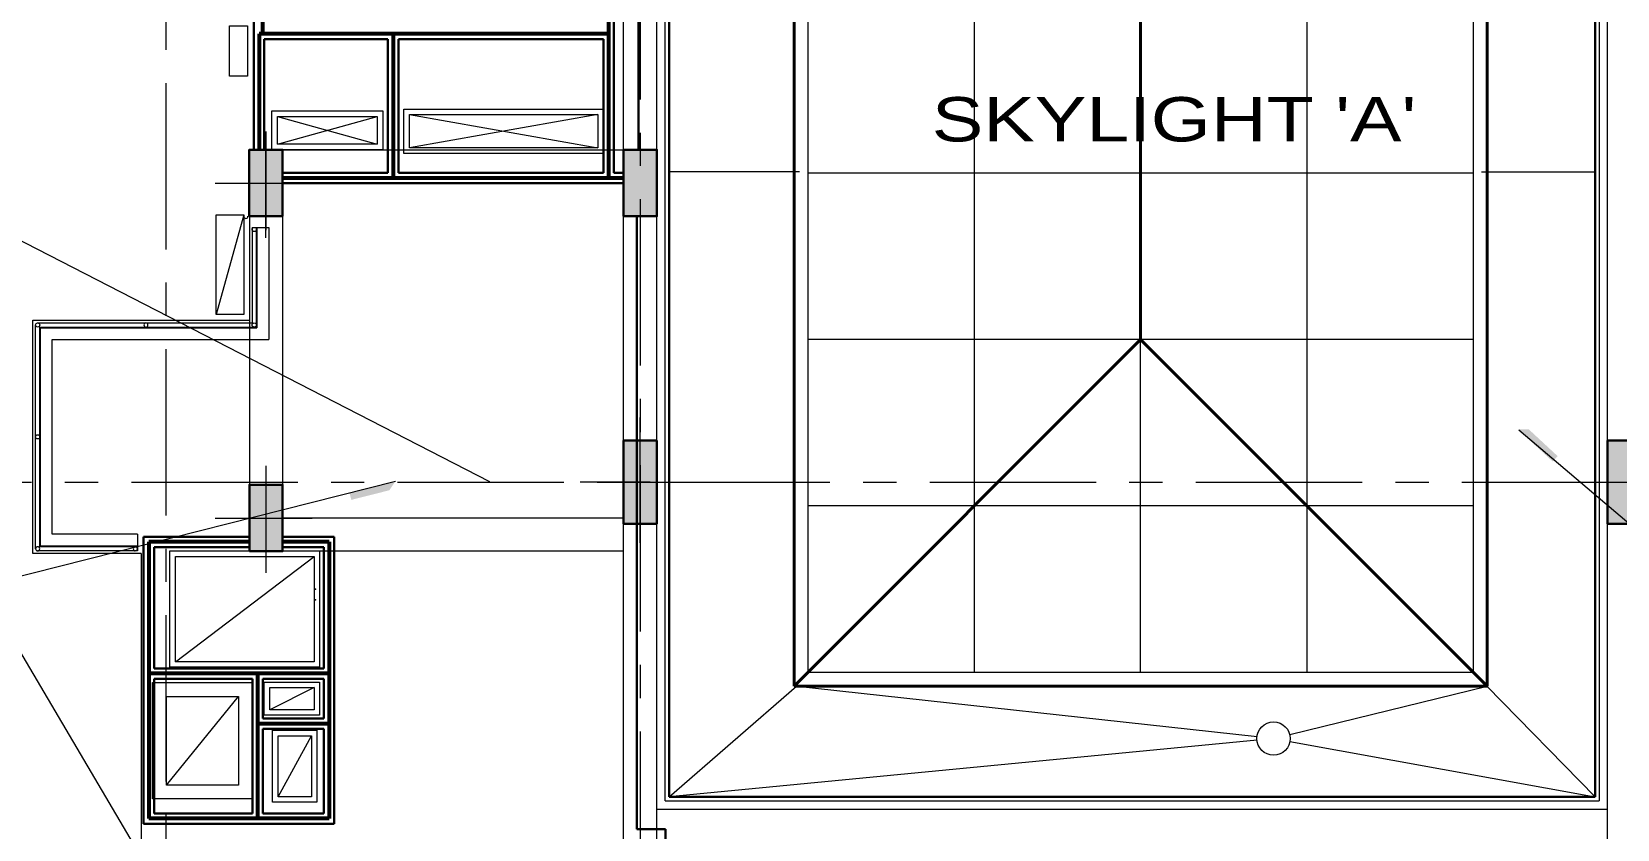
# Model space of a CAD drawing. Header units: inches. Extents: x -35176 to 0, y -3216 to 2257.
# Drawn here: x -16232 to -15660, y 542 to 830 of the extents above; entities that cross this region are included whole.
import ezdxf
from ezdxf import colors
from ezdxf.entities.mleader import LeaderData, LeaderLine
from ezdxf.enums import TextEntityAlignment as Align
from ezdxf.math import Vec2, Vec3

# ---------------------------------------------------------------- set-up
doc = ezdxf.new("R2010")
doc.units = ezdxf.units.IN
doc.header["$LTSCALE"] = 48
doc.header["$MEASUREMENT"] = 0
doc.linetypes.add('A114$0$CENTER', pattern=[2, 1.25, -0.25, 0.25, -0.25])
for name, color, linetype in [('A114$0$A-ANNO-PATT-13-14', 8, 'Continuous'), ('A114$0$A-ANNO-TEXT', 8, 'Continuous'), ('A114$0$A-COLS-COLS13-14', 8, 'Continuous'), ('A114$0$A-FLOR-HRAL', 8, 'Continuous'), ('A114$0$A-FLOR-LEVL', 8, 'Continuous'), ('A114$0$A-FLOR-OPN-TO-BELOW', 8, 'Continuous'), ('A114$0$A-FLOR-SLAB', 8, 'Continuous'), ('A114$0$A-GRID-COLS', 8, 'Continuous'), ('A114$0$A-GRID-GRDP0-15', 8, 'Continuous'), ('A114$0$A-HVAC-RDFF', 8, 'Continuous'), ('A114$0$A-ROOF-CRTS', 8, 'Continuous'), ('A114$0$A-ROOF-RFDR', 8, 'Continuous'), ('A114$0$A-ROOF-SKYL', 8, 'Continuous'), ('A114$0$A-WALL-FIRE', 8, 'Continuous'), ('A114$0$A-WALL-FULL-INTR', 8, 'Continuous'), ('A114$0$M-HVAC', 8, 'Continuous'), ('A114$0$S-BEAM', 8, 'Continuous'), ('A114$0$S-BEAM-BELOW', 8, 'Continuous'), ('E-Anno-Keyn', 72, 'Continuous'), ('E-Anno-Note', 6, 'Continuous'), ('M-HVAC-text', 6, 'Continuous'), ('XREF', 7, 'Continuous')]:
    doc.layers.add(name, color=color, linetype=linetype)
doc.styles.add('A114$0$style-Arial', font='arial.ttf')
doc.styles.add('M08', font='arial.ttf', dxfattribs={"height": 7.68})
doc.styles.add('MAMEP ANNO', font='arial.ttf', dxfattribs={"height": 0.101562})
doc.styles.get("Standard").update_dxf_attribs({"font": 'simplex.shx'})

# ---------------------------------------------------------------- blocks, each defined once
blk = doc.blocks.new('A114')
at = {"layer": 'A114$0$A-ANNO-PATT-13-14', "lineweight": 30}
for points in [[(-23362.0336, 787.0919), (-23350.0336, 787.0919), (-23362.0336, 763.0919), (-23350.0336, 763.0919)], [(-23227.0133, 787.0918), (-23215.0133, 787.0918), (-23227.0133, 763.0918), (-23215.0133, 763.0918)], [(-22872.0236, 682.1574), (-22860.0236, 682.1574), (-22872.0236, 652.1574), (-22860.0236, 652.1574)], [(-23362.0115, 666.2169, 0), (-23350.0115, 666.2169, 0), (-23362.0115, 642.2169, 0), (-23350.0115, 642.2169, 0)]]:
    blk.add_solid(points, dxfattribs=at)
at = {"layer": 'A114$0$A-ANNO-PATT-13-14', "lineweight": 30, "extrusion": (0, 0, -1)}
blk.add_solid([(23227.0133, 682.1544), (23215.0134, 682.1544), (23227.0133, 652.1544), (23215.0134, 652.1544)], dxfattribs=at)
at = {"layer": 'A114$0$A-ANNO-TEXT', "lineweight": 0, "flags": 128}
for points in [[(-23878.1416, 899.2517), (-23726.2895, 899.2517), (-23275.3789, 667.4569)], [(-22815.1126, 631.9644), (-22840.3959, 631.9644), (-22904.0024, 685.9367)], [(-23635.1846, 601.1306), (-23571.7678, 601.1306), (-23309.3196, 667.5117)]]:
    blk.add_lwpolyline(points, dxfattribs=at)
at = {"layer": 'A114$0$A-ANNO-TEXT', "lineweight": 0, "extrusion": (0, 0, -1)}
for points in [[(22904.3546, 686.2355), (22891.8241, 674.6058), (22900.405, 686.1689), (22890.0333, 676.5429)], [(22904.3546, 686.2355), (22891.8241, 674.6058), (22900.405, 686.1689), (22890.0333, 676.5429)], [(23309.3196, 667.5117), (23325.8935, 663.3197), (23311.5232, 664.2333), (23325.2416, 660.7635)], [(23309.3196, 667.5117), (23325.8935, 663.3197), (23311.5232, 664.2333), (23325.2416, 660.7635)]]:
    blk.add_solid(points, dxfattribs=at)
at = {"layer": 'A114$0$A-COLS-COLS13-14', "lineweight": 13}
for p, q in [((-23356.0336, 793.7246), (-23356.0336, 758.0516)), ((-23367.4794, 775.0919), (-23344.5225, 775.0919))]:
    blk.add_line(p, q, dxfattribs=at)
at = {"layer": 'A114$0$A-COLS-COLS13-14', "lineweight": 0}
for p, q in [((-23356.0336, 755.3441), (-23356.0336, 790.3407)), ((-23374.3782, 775.0919), (-23339.3816, 775.0919)), ((-23221.0134, 645.2703), (-23221.0134, 690.5225)), ((-23356.0115, 634.4691, 0), (-23356.0115, 673.0572, 0)), ((-23233.6783, 667.1544), (-23206.1469, 667.1544)), ((-22888.1237, 667.1544), (-22841.3992, 667.1544)), ((-23374.3561, 654.2169, 0), (-23339.3595, 654.2169, 0))]:
    blk.add_line(p, q, dxfattribs=at)
at = {"layer": 'A114$0$A-COLS-COLS13-14', "lineweight": 30}
for points in [[(-23350.0336, 763.0919), (-23362.0336, 763.0919), (-23362.0336, 787.0919), (-23350.0336, 787.0919)], [(-23227.0133, 763.0918, 0), (-23227.0133, 787.0918, 0), (-23215.0133, 787.0918, 0), (-23215.0133, 763.0918, 0)], [(-23215.0134, 682.1544), (-23227.0133, 682.1544), (-23227.0133, 652.1544), (-23215.0134, 652.1544)], [(-22872.0236, 682.1574), (-22860.0236, 682.1574), (-22860.0236, 652.1574), (-22872.0236, 652.1574)], [(-23362.0115, 642.2169), (-23362.0115, 666.2169), (-23350.0115, 666.2169), (-23350.0115, 642.2169)]]:
    blk.add_3dface(points, dxfattribs=at)
at = {"layer": 'A114$0$A-FLOR-HRAL', "lineweight": 0}
for p, q in [((-23361.014, 759.0919), (-23355.014, 759.0919)), ((-23361.014, 759.0919), (-23361.014, 758.3419)), ((-23359.514, 759.0919), (-23359.514, 758.3419)), ((-23359.264, 759.0919), (-23359.264, 722.8655)), ((-23355.014, 759.0919), (-23355.014, 718.6155)), ((-23437.4064, 722.8656), (-23359.264, 722.8655)), ((-23437.4064, 644.1155), (-23437.4064, 722.8656)), ((-23360.2655, 723.1155), (-23359.514, 723.1155)), ((-23359.514, 723.8655), (-23359.514, 723.1155)), ((-23433.1564, 648.3655), (-23433.1564, 718.6156)), ((-23433.1564, 718.6156), (-23355.014, 718.6155)), ((-23402.4083, 648.3656), (-23433.1564, 648.3655)), ((-23402.4083, 648.3656), (-23402.4083, 642.3656)), ((-23402.4083, 644.1156), (-23437.4064, 644.1155)), ((-23403.1596, 643.8656), (-23402.4083, 643.8656)), ((-23402.4083, 642.3656), (-23403.1583, 642.3656))]:
    blk.add_line(p, q, dxfattribs=at)
at = {"layer": 'A114$0$A-FLOR-HRAL', "lineweight": 13}
for p, q in [((-23361.014, 758.3419), (-23361.014, 724.6155)), ((-23359.514, 758.3419), (-23359.514, 723.8655)), ((-23439.1564, 643.1155), (-23439.1564, 723.8656)), ((-23438.405, 724.6156), (-23361.014, 724.6155)), ((-23437.6564, 643.8655), (-23437.6564, 723.1156)), ((-23437.6564, 723.1156), (-23360.2655, 723.1155)), ((-23403.1583, 642.3656), (-23438.4051, 642.3655)), ((-23403.1596, 643.8656), (-23437.6564, 643.8655))]:
    blk.add_line(p, q, dxfattribs=at)
at = {"layer": 'A114$0$A-FLOR-HRAL', "lineweight": 0, "extrusion": (0, 0, -1)}
blk.add_circle((23399.3352, 723.8655), 0.75, dxfattribs=at)
at = {"layer": 'A114$0$A-FLOR-HRAL', "lineweight": 0}
blk.add_circle((-23438.4064, 683.4906), 0.75, dxfattribs=at)
for centre, start, end in [((-23363.264, 763.0919), 180, 0), ((-23438.4064, 643.1155), 270.102557, 180), ((-23403.1583, 643.1156), 90.102184, 270)]:
    blk.add_arc(centre, 0.75, start, end, dxfattribs=at)
at = {"layer": 'A114$0$A-FLOR-HRAL', "lineweight": 13, "extrusion": (0, 0, -1)}
for centre, start, end in [((23360.264, 758.3419), 0, 180), ((23438.4064, 723.8656), 0, 90), ((23360.264, 723.8655), 180, 270.112047)]:
    blk.add_arc(centre, 0.75, start, end, dxfattribs=at)
at = {"layer": 'A114$0$A-FLOR-HRAL', "lineweight": 0, "extrusion": (0, 0, -1)}
for centre, start, end in [((23360.264, 758.3419), 180, 0), ((23438.4064, 723.8656), 90, 0), ((23360.264, 723.8655), 270.112047, 180)]:
    blk.add_arc(centre, 0.75, start, end, dxfattribs=at)
at = {"layer": 'A114$0$A-FLOR-HRAL', "lineweight": 13}
for centre, start, end in [((-23438.4064, 643.1155), 180, 270.102557), ((-23403.1583, 643.1156), 270, 90.102184)]:
    blk.add_arc(centre, 0.75, start, end, dxfattribs=at)
at = {"layer": 'A114$0$A-FLOR-LEVL', "lineweight": 0}
for p in [(-23338.1149, 628.5636), (-23338.1149, 624.6822)]:
    blk.add_point(p, dxfattribs=at)
at = {"layer": 'A114$0$A-FLOR-OPN-TO-BELOW', "lineweight": 0}
blk.add_line((-23719.4506, 1071.773), (-23402.3658, 534.0476), dxfattribs=at)
at = {"layer": 'A114$0$A-FLOR-SLAB', "lineweight": 13}
for p, q in [((-23362.014, 763.0919), (-23362.014, 725.6155)), ((-23440.1564, 725.6156), (-23362.014, 725.6155)), ((-23401.0336, 641.3656), (-23440.1564, 641.3655)), ((-23401.0336, 641.3656), (-23401.0336, 534.0477))]:
    blk.add_line(p, q, dxfattribs=at)
at = {"layer": 'A114$0$A-FLOR-SLAB', "lineweight": 0}
for points in [[(-23353.8729, 801.0703), (-23313.8729, 801.0703), (-23313.8729, 787.0703), (-23353.8729, 787.0703)], [(-23306.2835, 801.7732), (-23234.2835, 801.7732), (-23234.2835, 785.7732), (-23306.2835, 785.7732)], [(-23336.658, 600.3884), (-23390.658, 600.3884), (-23390.658, 642.3884), (-23336.658, 642.3884)], [(-23356.658, 595.0525), (-23336.658, 595.0525), (-23336.658, 583.0525), (-23356.658, 583.0525)], [(-23396.9096, 594.8885), (-23360.9096, 594.8885), (-23360.9096, 552.8885), (-23396.9096, 552.8885)], [(-23353.6605, 577.6775), (-23337.6605, 577.6775), (-23337.6605, 551.6775), (-23353.6605, 551.6775)]]:
    blk.add_3dface(points, dxfattribs=at)
at = {"layer": 'A114$0$A-GRID-COLS', "lineweight": 0}
blk.add_line((-23217.4113, 667.1574), (-23242.7081, 667.1574), dxfattribs=at)
at = {"layer": 'A114$0$A-GRID-GRDP0-15', "linetype": 'A114$0$CENTER', "lineweight": 0}
for p, q in [((-23392.0337, 367.1574), (-23392.0337, 2113.2362)), ((-23221.0236, 2113.2362), (-23221.0236, -676.9055)), ((-23884.5631, 667.1574), (-20368.7317, 667.1574))]:
    blk.add_line(p, q, dxfattribs=at)
at = {"layer": 'A114$0$A-HVAC-RDFF', "lineweight": 0}
for p, q in [((-23351.8729, 789.0703), (-23315.8729, 799.0703)), ((-23351.8729, 799.0703), (-23315.8729, 789.0703)), ((-23304.2835, 799.7732), (-23236.2835, 787.7732)), ((-23236.2835, 799.7732), (-23304.2835, 787.7732)), ((-23364.0105, 763.6155), (-23374.0105, 727.6155)), ((-23388.658, 602.3884), (-23338.658, 640.3884)), ((-23391.9096, 557.8885), (-23365.9096, 589.8885)), ((-23338.658, 593.0525), (-23354.658, 585.0525)), ((-23351.6605, 553.6775), (-23339.6605, 575.6775))]:
    blk.add_line(p, q, dxfattribs=at)
at = {"layer": 'A114$0$A-HVAC-RDFF', "lineweight": 13}
for points in [[(-23351.8729, 799.0703), (-23315.8729, 799.0703), (-23315.8729, 789.0703), (-23351.8729, 789.0703)], [(-23304.2835, 799.7732), (-23236.2835, 799.7732), (-23236.2835, 787.7732), (-23304.2835, 787.7732)], [(-23374.0105, 763.6155), (-23364.0105, 763.6155), (-23364.0105, 727.6155), (-23374.0105, 727.6155)], [(-23338.658, 602.3884), (-23388.658, 602.3884), (-23388.658, 640.3884), (-23338.658, 640.3884)], [(-23391.9096, 589.8885), (-23365.9096, 589.8885), (-23365.9096, 557.8885), (-23391.9096, 557.8885)], [(-23354.658, 593.0525), (-23338.658, 593.0525), (-23338.658, 585.0525), (-23354.658, 585.0525)], [(-23351.6605, 575.6775), (-23339.6605, 575.6775), (-23339.6605, 553.6775), (-23351.6605, 553.6775)]]:
    blk.add_3dface(points, dxfattribs=at)
at = {"layer": 'A114$0$A-ROOF-CRTS', "lineweight": 0}
for p, q in [((-23163.5233, 779.1713), (-23210.5236, 779.1713)), ((-22917.5233, 779.1713), (-22876.5233, 779.1713)), ((-23210.5236, 553.6713), (-23164.6864, 593.6034)), ((-22998.4876, 575.2911), (-23165.5233, 593.6034)), ((-22986.6974, 576.0722), (-22915.5233, 593.6034)), ((-22915.5678, 593.6034), (-22876.5231, 553.6707)), ((-22998.4958, 574.0628), (-23210.5236, 553.6713)), ((-22986.619, 573.57), (-22876.5231, 553.6707))]:
    blk.add_line(p, q, dxfattribs=at)
at = {"layer": 'A114$0$A-ROOF-RFDR', "lineweight": 13}
blk.add_circle((-22992.5233, 574.6372), 6, dxfattribs=at)
at = {"layer": 'A114$0$A-ROOF-SKYL', "lineweight": 40}
for p, q in [((-23165.5233, 963.6034), (-23165.5233, 593.6034)), ((-22915.5233, 963.6034), (-22915.5233, 593.6034)), ((-23040.5233, 838.6034), (-23040.5233, 718.6034)), ((-23165.5233, 593.6034), (-23040.5233, 718.6034)), ((-22915.5233, 593.6034), (-23040.5233, 718.6034)), ((-23165.5233, 593.6034), (-22915.5233, 593.6034))]:
    blk.add_line(p, q, dxfattribs=at)
at = {"layer": 'A114$0$A-ROOF-SKYL', "lineweight": 0}
for p, q in [((-23160.5173, 958.5974), (-23160.5173, 598.6095)), ((-23100.5233, 958.5974), (-23100.5233, 598.6095)), ((-22980.5233, 958.5974), (-22980.5233, 598.6095)), ((-22920.5293, 958.5974), (-22920.5293, 598.6095)), ((-23040.5233, 778.6034), (-23160.5173, 778.6034)), ((-22920.5293, 778.6034), (-23040.5233, 778.6034)), ((-22920.5293, 718.6034), (-23160.5173, 718.6034)), ((-23040.5233, 598.6095), (-23040.5233, 718.6034)), ((-22920.5293, 658.6034), (-23160.5173, 658.6034)), ((-23160.5173, 598.6095), (-22920.5293, 598.6095))]:
    blk.add_line(p, q, dxfattribs=at)
at = {"layer": 'A114$0$A-WALL-FIRE', "lineweight": 53}
for p, q in [((-23357.3361, 1032.852), (-23357.3361, 828.936)), ((-23232.3986, 1009.1489), (-23232.3986, 776.9229)), ((-23232.3986, 828.936), (-23358.5236, 828.936)), ((-23358.5236, 828.936), (-23358.5236, 787.0919)), ((-23310.1486, 828.9459), (-23310.1486, 776.9229)), ((-23350.0336, 776.9229), (-23227.0133, 776.9229)), ((-23398.2833, 645.6156), (-23398.2837, 545.7846)), ((-23362.0115, 645.6157), (-23398.2833, 645.6156)), ((-23333.2618, 645.6157), (-23350.0115, 645.6157)), ((-23333.2618, 645.6157), (-23333.2618, 545.7847)), ((-23333.2619, 598.1303), (-23398.2835, 598.1303)), ((-23359.0633, 598.1268), (-23359.0632, 545.7846)), ((-23333.2602, 580.0013), (-23359.0633, 580.0013)), ((-23333.2618, 545.7847), (-23398.2836, 545.7846))]:
    blk.add_line(p, q, dxfattribs=at)
at = {"layer": 'A114$0$A-WALL-FULL-INTR', "lineweight": 30}
for p, q in [((-23360.3986, 1091.24), (-23360.3986, 787.0919)), ((-23230.5236, 1009.1489), (-23230.5236, 778.7951)), ((-23221.6486, 787.0918), (-23221.6486, 1009.1697)), ((-22876.5236, 1007.172), (-22876.5231, 553.6707)), ((-23210.5236, 553.6713), (-23210.5236, 1004.672)), ((-23356.6486, 827.0444), (-23312.0236, 827.0446)), ((-23356.6486, 827.0444), (-23356.6486, 787.0919)), ((-23312.0236, 827.0446), (-23312.0236, 778.796)), ((-23308.2736, 827.0445), (-23308.2736, 778.7959)), ((-23234.2736, 827.0445), (-23308.2736, 827.0445)), ((-23234.2736, 827.0445), (-23234.2736, 778.7951)), ((-23312.0236, 778.796), (-23350.0336, 778.7981)), ((-23234.2736, 778.7951), (-23308.2736, 778.7959)), ((-23242.5241, 778.7952), (-23241.2742, 778.7952)), ((-23230.5236, 778.7951), (-23227.0133, 778.7952)), ((-23227.0133, 775.0413), (-23350.0165, 775.0481)), ((-23222.2736, 541.9213), (-23222.2736, 763.0918)), ((-23400.1583, 647.4906), (-23400.1587, 543.9097)), ((-23362.0115, 647.4907), (-23400.1583, 647.4906)), ((-23331.3877, 647.4907), (-23350.0115, 647.4907)), ((-23331.3968, 543.9097), (-23331.3877, 647.4907)), ((-23396.4083, 643.7406), (-23396.4085, 599.9096)), ((-23362.0115, 643.7407), (-23396.4083, 643.7406)), ((-23335.1366, 643.7407), (-23350.0115, 643.7407)), ((-23335.1366, 643.7407), (-23335.1358, 599.9096)), ((-23396.4085, 596.156), (-23396.4087, 547.6596)), ((-23396.4085, 599.9096), (-23335.1357, 599.9096)), ((-23396.4085, 596.1596), (-23361.9097, 596.1596)), ((-23396.4085, 596.1596), (-23396.4085, 596.1595)), ((-23396.4082, 596.156), (-23360.9097, 596.156)), ((-23360.9097, 596.156), (-23360.9083, 547.6596)), ((-23357.1599, 596.1596), (-23335.1357, 596.1596)), ((-23357.1599, 596.1596), (-23357.1579, 581.9097)), ((-23335.1357, 596.1596), (-23335.1336, 581.9097)), ((-23357.1575, 578.1597), (-23357.1584, 547.6596)), ((-23357.1579, 581.9097), (-23335.1352, 581.9097)), ((-23357.1575, 578.1597), (-23335.1352, 578.1597)), ((-23335.1336, 578.1597), (-23335.1345, 547.6597)), ((-23210.5236, 553.6713), (-22876.5231, 553.6707)), ((-23400.1587, 543.9097), (-23331.3968, 543.9097)), ((-23360.9083, 547.6596), (-23396.4087, 547.6596)), ((-23335.1345, 547.6597), (-23357.1584, 547.6596)), ((-23222.2736, 541.9213), (-23211.8989, 541.9213)), ((-23211.8989, 541.9213), (-23211.8987, 379.1574))]:
    blk.add_line(p, q, dxfattribs=at)
at = {"layer": 'A114$0$A-WALL-FULL-INTR', "lineweight": 0}
for p, q in [((-22875.0236, 1007.172), (-22875.0231, 552.1707)), ((-23212.0236, 552.1713), (-23212.0236, 1006.172)), ((-23212.0236, 552.1713), (-22875.0231, 552.1707))]:
    blk.add_line(p, q, dxfattribs=at)
at = {"layer": 'A114$0$M-HVAC', "lineweight": 13}
blk.add_line((-23440.1564, 641.3655), (-23440.1564, 725.6156), dxfattribs=at)
at = {"layer": 'A114$0$M-HVAC', "lineweight": 0}
blk.add_3dface([(-23369.1867, 831.8371), (-23362.7356, 831.8371), (-23362.7356, 813.5782), (-23369.1867, 813.5782)], dxfattribs=at)
at = {"layer": 'A114$0$S-BEAM', "lineweight": 0}
for p, q in [((-23227.0133, 542.7337), (-23227.0133, 1009.1645)), ((-23215.0236, 541.9213), (-23215.0236, 1009.1645)), ((-22872.0236, 537.1631), (-22872.0236, 912.1573)), ((-23215.0236, 549.1713), (-22872.0236, 549.1707)), ((-23227.0133, 522.0476), (-23227.0133, 542.7337)), ((-23215.0236, 379.1574), (-23215.0236, 541.9213))]:
    blk.add_line(p, q, dxfattribs=at)
at = {"layer": 'A114$0$S-BEAM-BELOW', "lineweight": 0}
for p, q in [((-23350.0336, 787.0919, 352.9729), (-23227.0133, 787.0919, 352.9729)), ((-23350.0336, 775.0919, 352.9729), (-23227.0133, 775.0919, 352.9729)), ((-23362.014, 763.0919, 352.9729), (-23362.014, 666.2169, 352.9729)), ((-23350.014, 763.0919, 352.9729), (-23350.014, 666.2169, 352.9729)), ((-23227.0133, 654.2169, 352.9729), (-23350.0115, 654.2169, 352.9729)), ((-23227.0133, 642.2169, 352.9729), (-23350.0115, 642.2169, 352.9729))]:
    blk.add_line(p, q, dxfattribs=at)
at = {"layer": 'A114$0$A-ANNO-TEXT', "lineweight": 70, "style": 'A114$0$style-Arial', "width": 1.246875}
blk.add_text("SKYLIGHT 'A'", height=15.999998, dxfattribs=at).set_placement((-23115.8236, 806.0865), align=Align.TOP_LEFT)
blk = doc.blocks.new('MLD-KeyNote')
at = {"color": 0, "linetype": 'Continuous', "transparency": 16777216}
blk.add_lwpolyline([(-0.09375, -0.09375), (0.09375, -0.09375), (0.09375, 0.09375), (-0.09375, 0.09375)], close=True, dxfattribs=at)
at = {"color": 0, "linetype": 'ByBlock', "transparency": 16777216, "style": 'MAMEP ANNO'}
blk.add_attdef('ID', text='', height=0.10156, dxfattribs=at).set_placement((0, 0), align=Align.MIDDLE_CENTER)

msp = doc.modelspace()

# ---------------------------------------------------------------- block references
at = {"layer": 'XREF'}
msp.add_blockref('A114', (7208.12, 0), dxfattribs=at)

# ---------------------------------------------------------------- leaders
at = {"layer": 'E-Anno-Keyn'}
ml = msp.add_multileader_block('Standard', dxfattribs=at)
ml.set_content('MLD-KeyNote', color=256, scale=96)
ml.set_attribute('ID', '1', width=0)
ml.set_leader_properties(color=256, linetype='Continuous')
ml.build(insert=Vec2(0, 0))
ml.multileader.update_dxf_attribs({"has_dogleg": 0, "text_left_attachment_type": 2, "text_right_attachment_type": 2, "dogleg_length": 3.84, "arrow_head_size": 12, "scale": 96})
ctx = ml.context
ctx.base_point, ctx.scale, ctx.char_height, ctx.arrow_head_size, ctx.landing_gap_size, ctx.plane_origin = Vec3(-22834.24, 1024.13), 96, 737.28, 12, 384, Vec3(-22922.48, 966.89)
ctx.left_attachment, ctx.right_attachment = 2, 2
notes = []
notes.append((ctx, [(0, (0, 0, 0), (0, 0), (1, 0), 1, [])]))
ctx.block.insert = Vec3(-22825.24, 1024.13)
at = {"layer": 'E-Anno-Note'}
ml = msp.add_multileader_mtext('Standard', dxfattribs=at)
ml.set_content('LOCATED AT PENTHOUSE LEVEL', color=256, style='MAMEP ANNO')
ml.set_leader_properties(color=256, linetype='Continuous')
ml.build(insert=Vec2(0, 0))
ml.multileader.update_dxf_attribs({"has_dogleg": 0, "text_right_attachment_type": 3, "dogleg_length": 3.84, "arrow_head_size": 12, "scale": 96})
ctx = ml.context
ctx.base_point, ctx.scale, ctx.char_height, ctx.arrow_head_size, ctx.landing_gap_size, ctx.plane_origin = Vec3(-24060.64, 766.53), 96, 7.68, 12, 3.75, Vec3(-24109.06, 695.14)
ctx.right_attachment = 3
notes.append((ctx, [(1, (1, 1, 0), (-23582.2, 753.45), (-1, 0), 369, [(1, [(-23875.05, 712.86), (-23919.16, 753.45)], 0, [])])]))
ctx.mtext.insert, ctx.mtext.width, ctx.mtext.flow_direction = Vec3(-24056.89, 770.43), 134.1946, 5
ml = msp.add_multileader_mtext('Standard', dxfattribs=at)
ml.set_content('LOCATED AT PENTHOUSE LEVEL', color=256, style='MAMEP ANNO')
ml.set_leader_properties(color=256, linetype='Continuous')
ml.build(insert=Vec2(0, 0))
ml.multileader.update_dxf_attribs({"has_dogleg": 0, "text_right_attachment_type": 3, "dogleg_length": 3.84, "arrow_head_size": 12, "scale": 96})
ctx = ml.context
ctx.base_point, ctx.scale, ctx.char_height, ctx.arrow_head_size, ctx.landing_gap_size, ctx.plane_origin = Vec3(-22110.65, 547.69), 96, 7.68, 12, 3.75, Vec3(-22160.52, 562.55)
ctx.right_attachment = 3
notes.append((ctx, [(1, (1, 1, 0), (-21632.21, 534.62), (-1, 0), 369, [(0, [(-22171.61, 535.64), (-22117.73, 547.69)], 0, []), (1, [(-21964.55, 457.15), (-21990.37, 534.62)], 0, [])])]))
ctx.mtext.insert, ctx.mtext.width, ctx.mtext.flow_direction = Vec3(-22106.9, 551.6), 134.1946, 5
at = {"layer": 'M-HVAC-text'}
ml = msp.add_multileader_mtext('Standard', dxfattribs=at)
ml.set_content('{\\L2-EUH-PH-1}', color=256, style='M08')
ml.set_leader_properties(color=256)
ml.build(insert=Vec2(0, 0))
ml.multileader.update_dxf_attribs({"has_dogleg": 0, "text_left_attachment_type": 2, "text_right_attachment_type": 2, "dogleg_length": 3.84, "arrow_head_size": 7.69})
ctx = ml.context
ctx.base_point, ctx.char_height, ctx.arrow_head_size, ctx.landing_gap_size, ctx.plane_origin = Vec3(-23317.75, 983.83), 7.68, 7.69, 4, Vec3(-23320.37, 949.75)
ctx.left_attachment, ctx.right_attachment, ctx.text_align_type = 2, 2, 2
notes.append((ctx, [(0, (0, 0, 0), (0, 0), (1, 0), 1, [])]))
ctx.mtext.insert, ctx.mtext.alignment, ctx.mtext.flow_direction = Vec3(-23255.82, 988.45), 3, 5
ml = msp.add_multileader_mtext('Standard', dxfattribs=at)
ml.set_content('{\\L2-AHU-PH-1}', color=256, style='M08')
ml.set_leader_properties(color=256)
ml.build(insert=Vec2(0, 0))
ml.multileader.update_dxf_attribs({"has_dogleg": 0, "text_left_attachment_type": 2, "text_right_attachment_type": 2, "dogleg_length": 3.84, "arrow_head_size": 7.69})
ctx = ml.context
ctx.base_point, ctx.char_height, ctx.arrow_head_size, ctx.landing_gap_size, ctx.plane_origin = Vec3(-23298.69, 755.99), 7.68, 7.69, 4, Vec3(-23313.18, 730.43)
ctx.left_attachment, ctx.right_attachment, ctx.text_align_type = 2, 2, 2
notes.append((ctx, [(0, (0, 0, 0), (0, 0), (1, 0), 1, [])]))
ctx.mtext.insert, ctx.mtext.alignment, ctx.mtext.flow_direction = Vec3(-23236.77, 760.61), 3, 5
ml = msp.add_multileader_mtext('Standard', dxfattribs=at)
ml.set_content('{\\L2-AHU-PH-7}', color=256, style='M08')
ml.set_leader_properties(color=256)
ml.build(insert=Vec2(0, 0))
ml.multileader.update_dxf_attribs({"has_dogleg": 0, "text_left_attachment_type": 2, "text_right_attachment_type": 2, "dogleg_length": 3.84, "arrow_head_size": 7.69})
ctx = ml.context
ctx.base_point, ctx.char_height, ctx.arrow_head_size, ctx.landing_gap_size, ctx.plane_origin = Vec3(-22587.21, 659.02, 0), 7.68, 7.69, 4, Vec3(-22755.43, 646.1, 0)
ctx.left_attachment, ctx.right_attachment, ctx.text_align_type = 2, 2, 2
notes.append((ctx, [(0, (0, 0, 0), (0, 0), (1, 0), 1, [])]))
ctx.mtext.insert, ctx.mtext.width, ctx.mtext.alignment, ctx.mtext.flow_direction = Vec3(-22523.8, 663.64, 0), 0.7252, 3, 5
for ctx, leaders in notes:
    for number, flags, end, landing, length, lines in leaders:
        leader = LeaderData()
        leader.index, (leader.has_last_leader_line, leader.has_dogleg_vector, leader.attachment_direction) = number, flags
        leader.last_leader_point, leader.dogleg_vector, leader.dogleg_length = Vec3(end), Vec3(landing), length
        for number, points, colour, breaks in lines:
            line = LeaderLine()
            line.index, line.vertices, line.color, line.breaks = number, Vec3.list(points), colors.encode_raw_color(colour), breaks
            leader.lines.append(line)
        ctx.leaders.append(leader)

doc.saveas('drawing.dxf')
